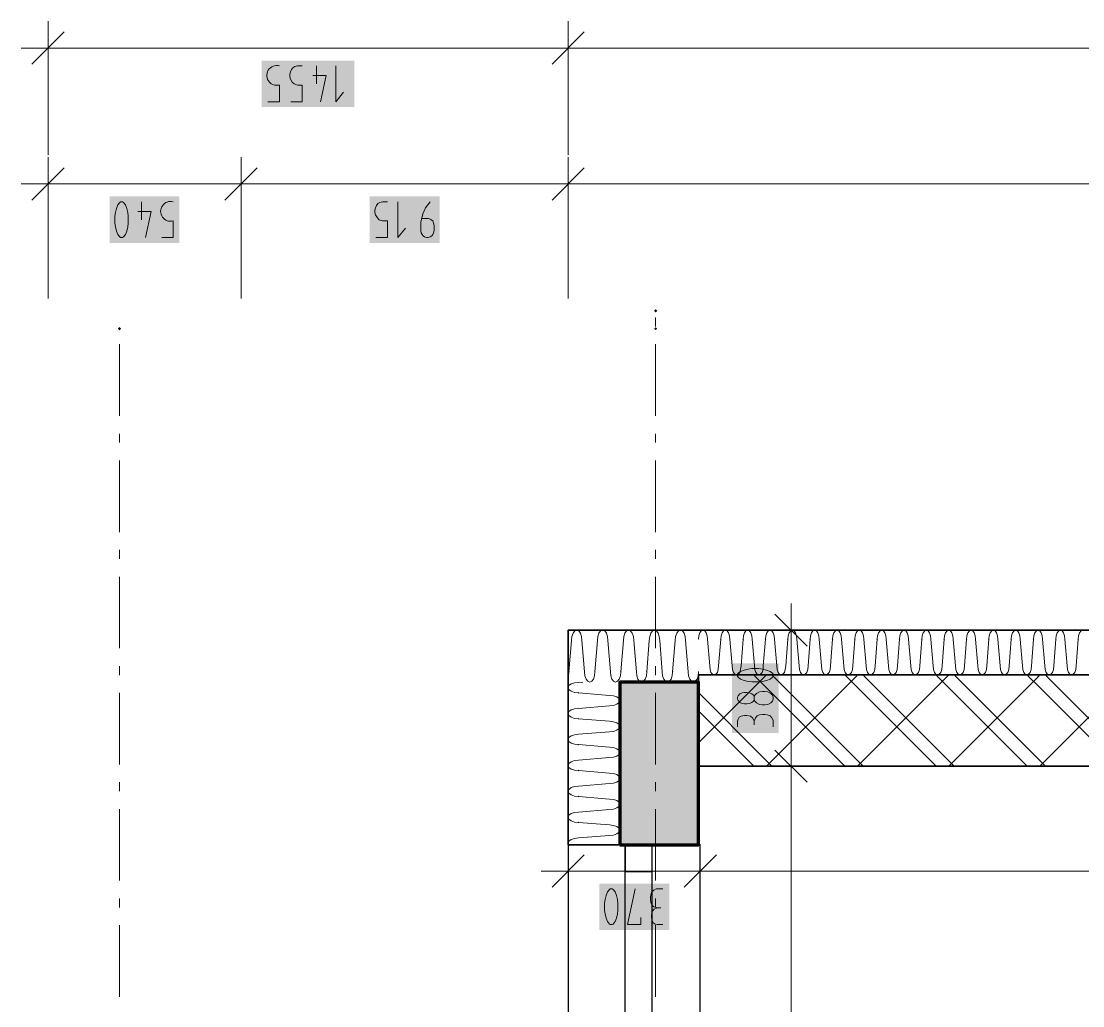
# Model space of a CAD drawing. Header units: millimetres. Extents: x 0 to 594, y 0 to 420.
# Drawn here: x 65.2 to 95.64, y 329.59 to 357.81 of the extents above; entities that cross this region are included whole.
import ezdxf

# ---------------------------------------------------------------- set-up
doc = ezdxf.new("R2010")
doc.units = ezdxf.units.MM
doc.header["$LTSCALE"] = 8
for name, color, linetype in [('PDF_Koty delkove', 7, 'Continuous'), ('PDF_Okna', 7, 'Continuous'), ('PDF_Osy hlavni', 7, 'Continuous'), ('PDF_Steny obvodove nosne', 7, 'Continuous'), ('PDF_Steny sendvic', 7, 'Continuous'), ('PDF_Zatepleni', 7, 'Continuous')]:
    doc.layers.add(name, color=color, linetype=linetype)

msp = doc.modelspace()

# ---------------------------------------------------------------- linework, layer by layer
at = {"layer": 'PDF_Koty delkove', "lineweight": 18}
for points in [[(65.966, 357.808), (65.966, 357.039), (65.966, 356.27)], [(80.88, 357.808), (80.88, 357.039), (80.88, 356.27)], [(66.427, 357.5), (65.505, 356.578)], [(81.341, 357.5), (80.419, 356.578)], [(65.197, 357.039), (65.966, 357.039), (65.966, 353.964)], [(154.628, 357.039), (129.719, 357.039), (124.064, 357.039), (118.574, 357.039), (80.88, 357.039), (65.966, 357.039)], [(80.88, 357.039), (80.88, 356.68), (80.88, 353.964)], [(72.93, 355.502), (73.258, 355.502), (73.258, 355.979), (73.121, 355.979), (73.026, 356.014), (72.971, 356.065), (72.917, 356.151), (72.903, 356.218), (72.903, 356.287), (72.917, 356.356), (72.944, 356.423), (72.985, 356.474), (73.039, 356.509), (73.121, 356.527), (73.258, 356.527)], [(73.669, 356.527), (73.669, 356.014)], [(74.217, 356.527), (74.217, 355.502), (74.435, 355.774)], [(73.56, 356.253), (73.943, 356.253), (73.778, 355.502)], [(65.966, 353.913), (65.966, 353.144), (65.966, 352.376)], [(71.501, 353.913), (71.501, 353.144), (71.501, 352.376)], [(80.88, 353.913), (80.88, 353.144), (80.88, 352.376)], [(66.427, 353.606), (65.505, 352.683)], [(71.962, 353.606), (71.04, 352.683)], [(81.341, 353.606), (80.419, 352.683)], [(65.197, 353.144), (65.966, 353.144), (65.966, 349.864)], [(65.966, 353.144), (71.501, 353.144), (80.88, 353.144), (118.574, 353.144), (124.064, 353.144), (130.746, 353.144), (143.175, 353.144), (149.195, 353.144), (149.227, 353.144), (149.94, 353.144), (154.628, 353.144), (155.397, 353.144)], [(71.501, 353.144), (71.501, 352.781), (71.501, 349.864)], [(80.88, 353.144), (80.88, 352.776), (80.88, 352.758), (80.88, 349.864)], [(68.651, 352.632), (68.651, 352.119)], [(75.369, 351.607), (75.697, 351.607), (75.697, 352.084), (75.56, 352.084), (75.465, 352.119), (75.41, 352.171), (75.356, 352.256), (75.342, 352.323), (75.342, 352.392), (75.356, 352.461), (75.383, 352.528), (75.424, 352.58), (75.478, 352.614), (75.56, 352.632), (75.697, 352.632)], [(75.999, 352.632), (75.999, 351.607), (76.217, 351.879)], [(76.929, 352.632), (76.792, 352.461), (76.71, 352.289), (76.656, 352.051), (76.656, 351.811), (76.67, 351.743), (76.697, 351.692), (76.724, 351.658), (76.765, 351.623), (76.82, 351.607), (76.874, 351.607), (76.929, 351.623), (76.97, 351.658), (76.997, 351.692), (77.025, 351.743), (77.039, 351.811), (77.039, 351.948), (77.025, 352.016), (76.997, 352.084), (76.929, 352.136), (76.874, 352.153), (76.683, 352.153)], [(68.542, 352.358), (68.925, 352.358), (68.76, 351.607)], [(87.275, 340.35), (87.275, 341.119)], [(87.736, 339.889), (86.813, 340.811)], [(88.043, 340.35), (87.275, 340.35), (86.506, 340.35)], [(87.275, 139.093), (87.275, 149.435), (87.275, 181.374), (87.275, 182.86), (87.275, 194.494), (87.275, 195.621), (87.275, 217.197), (87.275, 218.684), (87.275, 263.219), (87.275, 265.833), (87.275, 267.217), (87.275, 336.455), (87.275, 340.35)], [(86.215, 338.348), (86.197, 338.321), (86.146, 338.28), (86.079, 338.253), (86.01, 338.239), (85.941, 338.239), (85.874, 338.253), (85.805, 338.28), (85.754, 338.335), (85.737, 338.376), (85.737, 338.43), (85.754, 338.471), (85.805, 338.526), (85.874, 338.553), (85.941, 338.567), (86.01, 338.567), (86.079, 338.553), (86.146, 338.526), (86.197, 338.485), (86.215, 338.458)], [(86.522, 338.594), (86.454, 338.594), (86.369, 338.58), (86.284, 338.54), (86.232, 338.485), (86.215, 338.458), (86.215, 338.348), (86.232, 338.321), (86.284, 338.266), (86.369, 338.225), (86.454, 338.211), (86.522, 338.211), (86.607, 338.225), (86.694, 338.266), (86.745, 338.321), (86.762, 338.376), (86.762, 338.43), (86.745, 338.485)], [(86.745, 338.485), (86.694, 338.54), (86.607, 338.58), (86.522, 338.594)], [(85.737, 337.582), (85.737, 337.746), (85.754, 337.801), (85.788, 337.855), (85.84, 337.883), (85.941, 337.91), (86.01, 337.91), (86.112, 337.883), (86.181, 337.828), (86.215, 337.746), (86.215, 337.637)], [(86.762, 337.582), (86.762, 337.773), (86.727, 337.841), (86.676, 337.896), (86.591, 337.923), (86.522, 337.937), (86.454, 337.937), (86.369, 337.923), (86.301, 337.896), (86.25, 337.841), (86.215, 337.746)], [(87.736, 335.994), (86.813, 336.916)], [(88.043, 336.455), (87.275, 336.455), (86.506, 336.455)], [(80.88, 334.217), (80.88, 333.448), (80.88, 332.679)], [(84.672, 334.217), (84.672, 333.448), (84.672, 332.679)], [(81.341, 333.909), (80.419, 332.987)], [(85.134, 333.909), (84.211, 332.987)], [(80.88, 333.448), (80.111, 333.448)], [(115.771, 333.448), (100.453, 333.448), (84.672, 333.448), (80.88, 333.448)], [(82.968, 332.115), (82.968, 331.911), (82.584, 331.911), (82.803, 332.936)], [(83.597, 332.936), (83.405, 332.936), (83.337, 332.901), (83.282, 332.849), (83.255, 332.764), (83.241, 332.696), (83.241, 332.627), (83.255, 332.542), (83.282, 332.474), (83.337, 332.423), (83.433, 332.388)], [(83.597, 331.911), (83.433, 331.911), (83.378, 331.927), (83.323, 331.962), (83.295, 332.013), (83.268, 332.115), (83.268, 332.183), (83.295, 332.286), (83.35, 332.354), (83.433, 332.388), (83.542, 332.388)]]:
    msp.add_lwpolyline(points, dxfattribs=at)
for points in [[(72.273, 355.502), (72.601, 355.502), (72.601, 355.979), (72.464, 355.979), (72.369, 356.014), (72.314, 356.065, -0.753211), (72.601, 356.527)], [(69.226, 351.607), (69.554, 351.607), (69.554, 352.084, -1.306762), (69.554, 352.632)]]:
    msp.add_lwpolyline(points, format="xyb", dxfattribs=at)
for points in [[(67.885, 352.221), (67.885, 352.016), (67.899, 351.914), (67.926, 351.794), (67.967, 351.692), (68.021, 351.623), (68.049, 351.607), (68.103, 351.607), (68.131, 351.623), (68.185, 351.692), (68.226, 351.794), (68.254, 351.914), (68.268, 352.016), (68.268, 352.221), (68.254, 352.323), (68.226, 352.443), (68.185, 352.546), (68.131, 352.614), (68.103, 352.632), (68.049, 352.632), (68.021, 352.614), (67.967, 352.546), (67.926, 352.443), (67.899, 352.323)], [(86.351, 339.251), (86.146, 339.251), (86.045, 339.238), (85.925, 339.21), (85.822, 339.169), (85.754, 339.115), (85.737, 339.087), (85.737, 339.033), (85.754, 339.005), (85.822, 338.951), (85.925, 338.91), (86.045, 338.882), (86.146, 338.868), (86.351, 338.868), (86.454, 338.882), (86.574, 338.91), (86.676, 338.951), (86.745, 339.005), (86.762, 339.033), (86.762, 339.087), (86.745, 339.115), (86.676, 339.169), (86.574, 339.21), (86.454, 339.238)], [(81.927, 332.525), (81.927, 332.319), (81.941, 332.218), (81.968, 332.098), (82.009, 331.996), (82.063, 331.927), (82.091, 331.911), (82.146, 331.911), (82.174, 331.927), (82.228, 331.996), (82.269, 332.098), (82.297, 332.218), (82.311, 332.319), (82.311, 332.525), (82.297, 332.627), (82.269, 332.747), (82.228, 332.849), (82.174, 332.918), (82.146, 332.936), (82.091, 332.936), (82.063, 332.918), (82.009, 332.849), (81.968, 332.747), (81.941, 332.627)]]:
    msp.add_lwpolyline(points, close=True, dxfattribs=at)
at = {"layer": 'PDF_Koty delkove', "color": 7, "lineweight": 18, "true_color": 0xffffff, "transparency": 33554559}
for points in [[(74.754, 356.68), (72.092, 356.68), (74.754, 355.348), (72.092, 355.348)], [(69.736, 352.786), (67.731, 352.786), (69.736, 351.453), (67.731, 351.453)], [(77.193, 352.786), (75.188, 352.786), (77.193, 351.453), (75.188, 351.453)], [(86.916, 337.4), (86.916, 339.405), (85.583, 337.4), (85.583, 339.405)], [(83.779, 333.089), (81.774, 333.089), (83.779, 331.757), (81.774, 331.757)]]:
    msp.add_solid(points, dxfattribs=at)
at = {"layer": 'PDF_Okna', "lineweight": 25}
for points in [[(80.88, 334.2), (80.88, 323.95)], [(82.52, 323.95), (82.52, 334.2)], [(83.289, 323.95), (83.289, 334.2)], [(84.672, 323.95), (84.672, 334.2)]]:
    msp.add_lwpolyline(points, dxfattribs=at)
msp.add_lwpolyline([(82.52, 334.2), (82.52, 333.431), (83.289, 333.431), (83.289, 334.2)], close=True, dxfattribs=at)
at = {"layer": 'PDF_Osy hlavni', "lineweight": 18}
for points in [[(83.391, 349.06), (83.391, 349.316)], [(68.016, 346.498), (68.016, 348.548)], [(83.391, 348.548), (83.391, 346.498), (83.391, 348.548)], [(68.016, 345.729), (68.016, 345.985)], [(83.391, 345.729), (83.391, 345.985)], [(83.391, 345.729), (83.391, 345.985)], [(68.016, 343.166), (68.016, 345.216)], [(83.391, 345.216), (83.391, 343.166), (83.391, 345.216)], [(68.016, 342.398), (68.016, 342.654)], [(83.391, 342.398), (83.391, 342.654), (83.391, 342.398)], [(68.016, 339.835), (68.016, 341.885)], [(83.391, 341.885), (83.391, 339.835), (83.391, 341.885)], [(68.016, 339.066), (68.016, 339.323)], [(83.391, 339.066), (83.391, 339.323), (83.391, 339.066)], [(68.016, 336.504), (68.016, 338.554)], [(83.391, 338.554), (83.391, 336.504), (83.391, 338.554)], [(68.016, 335.735), (68.016, 335.991)], [(83.391, 335.991), (83.391, 335.735), (83.391, 335.991)], [(68.016, 333.173), (68.016, 335.223)], [(83.391, 335.223), (83.391, 333.173), (83.391, 335.223)], [(68.016, 332.404), (68.016, 332.66)], [(83.391, 332.66), (83.391, 332.404), (83.391, 332.66)], [(68.016, 329.841), (68.016, 331.891)], [(83.391, 331.891), (83.391, 329.841), (83.391, 331.891)]]:
    msp.add_lwpolyline(points, dxfattribs=at)
at = {"layer": 'PDF_Osy hlavni', "lineweight": 18, "transparency": 33554559}
for points in [[(83.391, 349.462), (83.345, 349.508), (83.437, 349.508), (83.391, 349.555)], [(68.016, 348.95), (67.97, 348.996), (68.062, 348.996), (68.016, 349.042)], [(83.391, 348.95), (83.345, 348.996), (83.437, 348.996), (83.391, 349.042)]]:
    msp.add_solid(points, dxfattribs=at)
at = {"layer": 'PDF_Steny obvodove nosne', "lineweight": 70}
msp.add_lwpolyline([(82.366, 334.2), (82.52, 334.2), (83.289, 334.2), (84.621, 334.2), (84.621, 336.455), (84.621, 338.864), (82.366, 338.864), (82.366, 334.2)], dxfattribs=at)
at = {"layer": 'PDF_Steny obvodove nosne', "color": 9, "lineweight": 9, "true_color": 0xc0c0c0, "transparency": 33554559}
msp.add_solid([(84.621, 334.2), (84.621, 338.864), (82.366, 334.2), (82.366, 338.864)], dxfattribs=at)
at = {"layer": 'PDF_Steny sendvic', "lineweight": 9}
for points in [[(84.749, 340.35), (84.7, 340.331), (84.659, 340.275), (84.631, 340.192), (84.621, 340.094)], [(84.877, 340.094), (84.868, 340.192), (84.84, 340.275), (84.798, 340.331), (84.749, 340.35)], [(85.39, 340.35), (85.341, 340.331), (85.299, 340.275), (85.271, 340.192), (85.262, 340.094)], [(85.518, 340.094), (85.508, 340.192), (85.48, 340.275), (85.439, 340.331), (85.39, 340.35)], [(86.03, 340.35), (85.981, 340.331), (85.94, 340.275), (85.912, 340.192), (85.902, 340.094)], [(86.159, 340.094), (86.149, 340.192), (86.121, 340.275), (86.079, 340.331), (86.03, 340.35)], [(86.671, 340.35), (86.622, 340.331), (86.58, 340.275), (86.553, 340.192), (86.543, 340.094)], [(86.799, 340.094), (86.789, 340.192), (86.762, 340.275), (86.72, 340.331), (86.671, 340.35)], [(87.312, 340.35), (87.263, 340.331), (87.221, 340.275), (87.193, 340.192), (87.184, 340.094)], [(87.44, 340.094), (87.43, 340.192), (87.402, 340.275), (87.361, 340.331), (87.312, 340.35)], [(87.952, 340.35), (87.903, 340.331), (87.862, 340.275), (87.834, 340.192), (87.824, 340.094)], [(88.08, 340.094), (88.071, 340.192), (88.043, 340.275), (88.001, 340.331), (87.952, 340.35), (87.952, 340.35)], [(88.593, 340.35), (88.544, 340.331), (88.502, 340.275), (88.475, 340.192), (88.465, 340.094)], [(88.721, 340.094), (88.711, 340.192), (88.683, 340.275), (88.642, 340.331), (88.593, 340.35)], [(89.234, 340.35), (89.184, 340.331), (89.143, 340.275), (89.115, 340.192), (89.105, 340.094)], [(89.362, 340.094), (89.352, 340.192), (89.324, 340.275), (89.283, 340.331), (89.234, 340.35)], [(89.874, 340.35), (89.825, 340.331), (89.784, 340.275), (89.756, 340.192), (89.746, 340.094)], [(90.002, 340.094), (89.992, 340.192), (89.965, 340.275), (89.923, 340.331), (89.874, 340.35)], [(90.515, 340.35), (90.466, 340.331), (90.424, 340.275), (90.396, 340.192), (90.387, 340.094)], [(90.643, 340.094), (90.633, 340.192), (90.605, 340.275), (90.564, 340.331), (90.515, 340.35)], [(91.155, 340.35), (91.106, 340.331), (91.065, 340.275), (91.037, 340.192), (91.027, 340.094)], [(91.284, 340.094), (91.274, 340.192), (91.246, 340.275), (91.204, 340.331), (91.155, 340.35)], [(91.796, 340.35), (91.747, 340.331), (91.705, 340.275), (91.678, 340.192), (91.668, 340.094)], [(91.924, 340.094), (91.914, 340.192), (91.887, 340.275), (91.845, 340.331), (91.796, 340.35)], [(92.437, 340.35), (92.388, 340.331), (92.346, 340.275), (92.318, 340.192), (92.309, 340.094)], [(92.565, 340.094), (92.555, 340.192), (92.527, 340.275), (92.486, 340.331), (92.437, 340.35)], [(93.077, 340.35), (93.028, 340.331), (92.987, 340.275), (92.959, 340.192), (92.949, 340.094)], [(93.205, 340.094), (93.196, 340.192), (93.168, 340.275), (93.126, 340.331), (93.077, 340.35)], [(93.718, 340.35), (93.669, 340.331), (93.627, 340.275), (93.599, 340.192), (93.59, 340.094)], [(93.846, 340.094), (93.836, 340.192), (93.808, 340.275), (93.767, 340.331), (93.718, 340.35)], [(94.358, 340.35), (94.309, 340.331), (94.268, 340.275), (94.24, 340.192), (94.23, 340.094)], [(94.487, 340.094), (94.477, 340.192), (94.449, 340.275), (94.408, 340.331), (94.358, 340.35)], [(94.999, 340.35), (94.95, 340.331), (94.908, 340.275)], [(95.127, 340.094), (95.117, 340.192), (95.09, 340.275), (95.048, 340.331), (94.999, 340.35)], [(95.64, 340.35), (95.591, 340.331), (95.549, 340.275), (95.521, 340.192), (95.512, 340.094)], [(84.877, 340.094), (84.941, 339.325)], [(85.198, 339.325), (85.262, 340.094)], [(85.518, 340.094), (85.581, 339.325)], [(85.839, 339.325), (85.902, 340.094)], [(86.159, 340.094), (86.222, 339.325)], [(86.479, 339.325), (86.543, 340.094)], [(86.799, 340.094), (86.863, 339.325)], [(87.12, 339.325), (87.184, 340.094)], [(87.44, 340.094), (87.503, 339.325)], [(87.761, 339.325), (87.824, 340.094)], [(88.08, 340.094), (88.144, 339.325)], [(88.401, 339.325), (88.465, 340.094)], [(88.721, 340.094), (88.784, 339.325), (88.794, 339.226), (88.822, 339.143), (88.864, 339.087), (88.9, 339.069)], [(89.042, 339.325), (89.105, 340.094)], [(89.362, 340.094), (89.425, 339.325)], [(89.683, 339.325), (89.746, 340.094)], [(90.002, 340.094), (90.066, 339.325), (90.075, 339.226), (90.103, 339.143), (90.145, 339.087), (90.181, 339.069)], [(90.323, 339.325), (90.387, 340.094)], [(90.643, 340.094), (90.706, 339.325)], [(90.964, 339.325), (91.027, 340.094)], [(91.284, 340.094), (91.347, 339.325), (91.357, 339.226), (91.385, 339.143), (91.426, 339.087), (91.462, 339.069)], [(91.604, 339.325), (91.668, 340.094)], [(91.924, 340.094), (91.988, 339.325)], [(92.245, 339.325), (92.309, 340.094)], [(92.565, 340.094), (92.628, 339.325), (92.638, 339.226), (92.666, 339.143), (92.708, 339.087), (92.743, 339.069)], [(92.886, 339.325), (92.949, 340.094)], [(93.205, 340.094), (93.269, 339.325)], [(93.526, 339.325), (93.59, 340.094)], [(93.846, 340.094), (93.909, 339.325)], [(94.167, 339.325), (94.23, 340.094)], [(94.487, 340.094), (94.55, 339.325)], [(94.808, 339.325), (94.871, 340.094)], [(94.908, 340.275), (94.881, 340.192), (94.871, 340.094)], [(95.127, 340.094), (95.191, 339.325)], [(95.448, 339.325), (95.512, 340.094)], [(84.941, 339.325), (84.951, 339.226), (84.978, 339.143), (85.02, 339.087), (85.056, 339.069)], [(85.083, 339.069), (85.119, 339.087), (85.161, 339.143), (85.188, 339.226), (85.198, 339.325)], [(85.198, 339.325), (85.198, 339.325)], [(85.581, 339.325), (85.591, 339.226), (85.619, 339.143), (85.661, 339.087), (85.697, 339.069)], [(85.724, 339.069), (85.759, 339.087), (85.801, 339.143), (85.829, 339.226), (85.839, 339.325)], [(85.839, 339.325), (85.839, 339.325)], [(86.222, 339.325), (86.232, 339.226), (86.26, 339.143)], [(86.26, 339.143), (86.301, 339.087), (86.337, 339.069)], [(86.364, 339.069), (86.4, 339.087), (86.442, 339.143), (86.47, 339.226), (86.479, 339.325)], [(86.479, 339.325), (86.479, 339.325)], [(86.863, 339.325), (86.872, 339.226), (86.9, 339.143), (86.942, 339.087), (86.978, 339.069)], [(87.005, 339.069), (87.041, 339.087), (87.082, 339.143), (87.11, 339.226), (87.12, 339.325)], [(87.12, 339.325), (87.12, 339.325)], [(87.503, 339.325), (87.513, 339.226), (87.541, 339.143), (87.583, 339.087), (87.619, 339.069)], [(87.645, 339.069), (87.681, 339.087), (87.723, 339.143), (87.751, 339.226), (87.761, 339.325)], [(87.761, 339.325), (87.761, 339.325)], [(88.144, 339.325), (88.154, 339.226), (88.182, 339.143), (88.223, 339.087), (88.259, 339.069)], [(88.286, 339.069), (88.322, 339.087), (88.364, 339.143), (88.392, 339.226), (88.401, 339.325)], [(88.401, 339.325), (88.401, 339.325)], [(88.927, 339.069), (88.962, 339.087), (89.004, 339.143), (89.032, 339.226), (89.042, 339.325)], [(89.042, 339.325), (89.042, 339.325)], [(89.425, 339.325), (89.435, 339.226), (89.463, 339.143), (89.505, 339.087), (89.54, 339.069)], [(89.567, 339.069), (89.603, 339.087), (89.645, 339.143), (89.673, 339.226), (89.683, 339.325)], [(89.683, 339.325), (89.683, 339.325)], [(90.208, 339.069), (90.244, 339.087), (90.285, 339.143), (90.313, 339.226), (90.323, 339.325)], [(90.323, 339.325), (90.323, 339.325)], [(90.706, 339.325), (90.716, 339.226), (90.744, 339.143), (90.786, 339.087), (90.822, 339.069)], [(90.849, 339.069), (90.884, 339.087), (90.926, 339.143), (90.954, 339.226), (90.964, 339.325)], [(90.964, 339.325), (90.964, 339.325)], [(91.525, 339.087), (91.567, 339.143), (91.595, 339.226), (91.604, 339.325)], [(91.604, 339.325), (91.604, 339.325)], [(91.988, 339.325), (91.997, 339.226), (92.025, 339.143), (92.067, 339.087), (92.103, 339.069)], [(92.13, 339.069), (92.166, 339.087), (92.207, 339.143), (92.235, 339.226), (92.245, 339.325)], [(92.245, 339.325), (92.245, 339.325)], [(92.77, 339.069), (92.806, 339.087), (92.848, 339.143), (92.876, 339.226), (92.886, 339.325)], [(92.886, 339.325), (92.886, 339.325)], [(93.269, 339.325), (93.279, 339.226), (93.307, 339.143), (93.348, 339.087), (93.384, 339.069)], [(93.411, 339.069), (93.447, 339.087), (93.489, 339.143), (93.516, 339.226), (93.526, 339.325)], [(93.526, 339.325), (93.526, 339.325)], [(93.909, 339.325), (93.919, 339.226), (93.947, 339.143), (93.989, 339.087), (94.025, 339.069)], [(94.052, 339.069), (94.087, 339.087), (94.129, 339.143), (94.157, 339.226), (94.167, 339.325)], [(94.167, 339.325), (94.167, 339.325)], [(94.55, 339.325), (94.56, 339.226), (94.588, 339.143), (94.63, 339.087), (94.665, 339.069)], [(94.692, 339.069), (94.728, 339.087), (94.77, 339.143), (94.798, 339.226), (94.808, 339.325)], [(94.808, 339.325), (94.808, 339.325)], [(95.191, 339.325), (95.2, 339.226), (95.228, 339.143), (95.27, 339.087), (95.306, 339.069)], [(95.333, 339.069), (95.369, 339.087), (95.41, 339.143), (95.438, 339.226), (95.448, 339.325)], [(95.448, 339.325), (95.448, 339.325)], [(84.621, 337.121), (86.517, 339.018), (86.569, 339.069)], [(86.256, 339.018), (86.205, 339.069)], [(88.818, 336.455), (86.517, 338.756), (86.256, 339.018)], [(86.569, 336.455), (89.131, 339.018), (89.182, 339.069)], [(89.341, 336.455), (89.131, 336.665), (86.779, 339.018), (86.727, 339.069)], [(91.432, 336.455), (89.131, 338.756), (88.87, 339.018), (88.818, 339.069)], [(89.182, 336.455), (91.745, 339.018), (91.796, 339.069)], [(91.745, 336.665), (89.392, 339.018), (89.341, 339.069)], [(91.483, 339.018), (91.432, 339.069)], [(91.745, 338.756), (91.483, 339.018)], [(91.489, 339.069), (91.525, 339.087)], [(91.796, 336.455), (94.358, 339.018), (94.41, 339.069)], [(92.006, 339.018), (91.955, 339.069)], [(94.569, 336.455), (94.358, 336.665), (92.006, 339.018)], [(94.097, 339.018), (94.046, 339.069)], [(96.66, 336.455), (94.358, 338.756), (94.097, 339.018)], [(94.41, 336.455), (96.972, 339.018), (97.023, 339.069)], [(96.972, 336.665), (94.62, 339.018), (94.569, 339.069)], [(86.727, 336.455), (86.517, 336.665), (84.621, 338.561)], [(94.046, 336.455), (91.745, 338.756)], [(86.205, 336.455), (84.621, 338.039)], [(91.955, 336.455), (91.745, 336.665)]]:
    msp.add_lwpolyline(points, dxfattribs=at)
at = {"layer": 'PDF_Steny sendvic', "lineweight": 35}
for points in [[(119.003, 339.069), (118.574, 340.35), (84.621, 340.35)], [(118.527, 336.455), (117.652, 339.069), (84.621, 339.069), (84.621, 338.864), (84.621, 336.455), (84.672, 336.455), (115.771, 336.455), (116.448, 334.432)], [(84.621, 339.069), (117.652, 339.069), (118.527, 336.455), (118.927, 335.262)]]:
    msp.add_lwpolyline(points, dxfattribs=at)
at = {"layer": 'PDF_Steny sendvic', "lineweight": 9, "transparency": 33554559}
for points in [[(84.621, 340.117), (84.644, 340.094), (84.621, 340.071)], [(85.262, 340.071), (85.239, 340.094), (85.285, 340.094), (85.262, 340.117)], [(85.902, 340.071), (85.879, 340.094), (85.925, 340.094), (85.902, 340.117)], [(86.543, 340.071), (86.52, 340.094), (86.566, 340.094), (86.543, 340.117)], [(87.184, 340.071), (87.16, 340.094), (87.207, 340.094), (87.184, 340.117)], [(87.824, 340.071), (87.801, 340.094), (87.847, 340.094), (87.824, 340.117)], [(88.465, 340.071), (88.442, 340.094), (88.488, 340.094), (88.465, 340.117)], [(89.105, 340.071), (89.082, 340.094), (89.128, 340.094), (89.105, 340.117)], [(89.746, 340.071), (89.723, 340.094), (89.769, 340.094), (89.746, 340.117)], [(90.387, 340.071), (90.364, 340.094), (90.41, 340.094), (90.387, 340.117)], [(91.027, 340.071), (91.004, 340.094), (91.05, 340.094), (91.027, 340.117)], [(91.668, 340.071), (91.645, 340.094), (91.691, 340.094), (91.668, 340.117)], [(92.309, 340.071), (92.285, 340.094), (92.332, 340.094), (92.309, 340.117)], [(92.949, 340.071), (92.926, 340.094), (92.972, 340.094), (92.949, 340.117)], [(93.59, 340.071), (93.567, 340.094), (93.613, 340.094), (93.59, 340.117)], [(94.23, 340.071), (94.207, 340.094), (94.253, 340.094), (94.23, 340.117)], [(94.871, 340.071), (94.848, 340.094), (94.894, 340.094), (94.871, 340.117)], [(95.512, 340.071), (95.489, 340.094), (95.535, 340.094), (95.512, 340.117)], [(86.517, 338.994), (86.494, 339.018), (86.54, 339.018), (86.517, 339.041)], [(89.131, 338.994), (89.108, 339.018), (89.154, 339.018), (89.131, 339.041)], [(91.745, 338.994), (91.722, 339.018), (91.768, 339.018), (91.745, 339.041)], [(94.358, 338.994), (94.335, 339.018), (94.382, 339.018), (94.358, 339.041)]]:
    msp.add_solid(points, dxfattribs=at)
at = {"layer": 'PDF_Zatepleni', "lineweight": 35}
for points in [[(84.621, 340.35), (80.88, 340.35), (80.88, 338.864)], [(80.88, 338.864), (80.88, 334.2)], [(82.366, 338.864), (84.621, 338.864), (84.621, 339.069)], [(82.366, 334.2), (82.366, 338.864)], [(82.366, 334.2), (80.88, 334.2)]]:
    msp.add_lwpolyline(points, dxfattribs=at)
at = {"layer": 'PDF_Zatepleni', "lineweight": 9}
for points in [[(81.113, 340.35), (81.071, 340.329), (81.023, 340.264), (80.99, 340.167), (80.979, 340.053)], [(81.144, 340.35), (81.186, 340.329), (81.234, 340.264), (81.266, 340.167), (81.278, 340.053), (81.351, 339.161), (81.363, 339.047), (81.395, 338.951), (81.443, 338.886), (81.5, 338.864)], [(81.856, 340.35), (81.814, 340.329), (81.766, 340.264)], [(81.887, 340.35), (81.929, 340.329), (81.977, 340.264), (82.01, 340.167), (82.021, 340.053), (82.094, 339.161), (82.106, 339.047), (82.138, 338.951), (82.186, 338.886), (82.243, 338.864)], [(82.599, 340.35), (82.557, 340.329), (82.509, 340.264), (82.477, 340.167), (82.465, 340.053), (82.392, 339.161), (82.38, 339.047), (82.348, 338.951), (82.3, 338.886), (82.243, 338.864)], [(82.63, 340.35), (82.672, 340.329), (82.72, 340.264), (82.753, 340.167), (82.764, 340.053), (82.838, 339.161), (82.849, 339.047), (82.881, 338.951), (82.929, 338.886), (82.986, 338.864)], [(83.342, 340.35), (83.301, 340.329), (83.252, 340.264), (83.22, 340.167), (83.208, 340.053), (83.135, 339.161), (83.124, 339.047), (83.091, 338.951), (83.043, 338.886), (82.986, 338.864)], [(83.373, 340.35), (83.415, 340.329), (83.463, 340.264), (83.496, 340.167), (83.507, 340.053), (83.581, 339.161), (83.592, 339.047), (83.624, 338.951), (83.672, 338.886), (83.729, 338.864)], [(84.085, 340.35), (84.044, 340.329), (83.995, 340.264), (83.963, 340.167), (83.952, 340.053), (83.878, 339.161), (83.867, 339.047), (83.834, 338.951), (83.786, 338.886), (83.729, 338.864)], [(84.117, 340.35), (84.158, 340.329), (84.207, 340.264), (84.239, 340.167), (84.25, 340.053), (84.324, 339.161), (84.335, 339.047), (84.367, 338.951), (84.416, 338.886), (84.472, 338.864)], [(80.979, 340.053), (80.905, 339.161), (80.894, 339.047), (80.88, 339.004)], [(80.979, 340.053), (80.979, 340.053)], [(81.722, 340.053), (81.649, 339.161), (81.637, 339.047), (81.605, 338.951), (81.557, 338.886), (81.5, 338.864)], [(81.766, 340.264), (81.734, 340.167), (81.722, 340.053)], [(81.722, 340.053), (81.722, 340.053)], [(82.465, 340.053), (82.465, 340.053)], [(83.208, 340.053), (83.208, 340.053)], [(83.952, 340.053), (83.952, 340.053)], [(84.472, 338.864), (84.529, 338.886), (84.578, 338.951), (84.61, 339.047), (84.621, 339.161)], [(84.621, 339.161), (84.621, 339.161)], [(81.177, 338.854), (81.063, 338.842), (80.967, 338.81), (80.902, 338.762), (80.88, 338.705)], [(81.177, 338.854), (81.301, 338.864)], [(80.88, 338.705), (80.902, 338.648), (80.967, 338.6), (81.063, 338.568), (81.177, 338.556)], [(82.069, 338.483), (81.177, 338.556)], [(82.069, 338.483), (82.069, 338.483)], [(82.366, 338.349), (82.345, 338.391), (82.28, 338.439), (82.183, 338.471), (82.069, 338.483)], [(82.069, 338.184), (82.183, 338.195), (82.28, 338.228), (82.345, 338.276), (82.366, 338.318)], [(81.177, 338.11), (81.063, 338.099), (80.967, 338.067), (80.902, 338.019), (80.88, 337.962)], [(82.069, 337.74), (81.177, 337.813), (81.063, 337.824), (80.967, 337.857), (80.902, 337.905), (80.88, 337.962)], [(81.177, 338.11), (82.069, 338.184)], [(82.069, 337.74), (82.069, 337.74)], [(82.366, 337.606), (82.345, 337.647), (82.28, 337.696), (82.183, 337.728), (82.069, 337.74)], [(81.177, 337.367), (81.063, 337.356), (80.967, 337.324), (80.902, 337.276), (80.88, 337.219)], [(81.177, 337.367), (82.069, 337.441)], [(82.069, 337.441), (82.183, 337.452), (82.28, 337.485), (82.345, 337.533), (82.366, 337.575)], [(82.069, 336.996), (81.177, 337.07), (81.063, 337.081), (80.967, 337.114), (80.902, 337.162), (80.88, 337.219)], [(82.069, 336.996), (82.069, 336.996)], [(82.366, 336.863), (82.345, 336.904), (82.28, 336.953), (82.183, 336.985), (82.069, 336.996)], [(81.177, 336.624), (82.069, 336.698)], [(82.069, 336.698), (82.183, 336.709), (82.28, 336.742), (82.345, 336.79), (82.366, 336.832)], [(81.177, 336.624), (81.063, 336.613), (80.967, 336.581), (80.902, 336.532), (80.88, 336.476)], [(82.069, 336.253), (81.177, 336.327), (81.063, 336.338), (80.967, 336.37), (80.902, 336.419), (80.88, 336.476)], [(82.069, 336.253), (82.069, 336.253)], [(82.366, 336.12), (82.345, 336.161), (82.28, 336.21), (82.183, 336.242), (82.069, 336.253)], [(82.069, 335.955), (82.183, 335.966), (82.28, 335.998), (82.345, 336.047), (82.366, 336.088)], [(81.177, 335.881), (81.063, 335.87), (80.967, 335.838), (80.902, 335.789), (80.88, 335.732)], [(81.177, 335.881), (82.069, 335.955)], [(80.88, 335.732), (80.88, 335.732)], [(82.069, 335.51), (81.177, 335.584), (81.063, 335.595), (80.967, 335.627), (80.902, 335.676), (80.88, 335.732)], [(82.069, 335.51), (82.069, 335.51)], [(82.366, 335.377), (82.345, 335.418), (82.28, 335.467), (82.183, 335.499), (82.069, 335.51)], [(81.177, 335.138), (82.069, 335.212)], [(82.069, 335.212), (82.183, 335.223), (82.28, 335.255), (82.345, 335.304), (82.366, 335.345)], [(81.177, 335.138), (81.063, 335.127), (80.967, 335.094), (80.902, 335.046), (80.88, 334.989)], [(82.069, 334.767), (81.177, 334.841), (81.063, 334.852), (80.967, 334.884), (80.902, 334.932), (80.88, 334.989)], [(82.069, 334.767), (82.069, 334.767)], [(82.366, 334.633), (82.345, 334.675), (82.28, 334.723), (82.183, 334.756), (82.069, 334.767)], [(82.069, 334.468), (82.183, 334.48), (82.28, 334.512), (82.345, 334.561), (82.366, 334.602)], [(81.177, 334.395), (81.063, 334.384), (80.967, 334.351), (80.902, 334.303), (80.88, 334.246)], [(81.177, 334.395), (82.069, 334.468)], [(80.88, 334.246), (80.898, 334.2)]]:
    msp.add_lwpolyline(points, dxfattribs=at)
at = {"layer": 'PDF_Zatepleni', "lineweight": 9, "transparency": 33554559}
for points in [[(80.905, 339.138), (80.882, 339.161), (80.929, 339.161), (80.905, 339.184)], [(81.649, 339.138), (81.626, 339.161), (81.672, 339.161), (81.649, 339.184)], [(82.392, 339.138), (82.369, 339.161), (82.415, 339.161), (82.392, 339.184)], [(83.135, 339.138), (83.112, 339.161), (83.158, 339.161), (83.135, 339.184)], [(83.878, 339.138), (83.855, 339.161), (83.901, 339.161), (83.878, 339.184)], [(84.621, 339.138), (84.598, 339.161), (84.621, 339.184)], [(81.177, 338.533), (81.154, 338.556), (81.2, 338.556), (81.177, 338.579)], [(81.177, 337.79), (81.154, 337.813), (81.2, 337.813), (81.177, 337.836)], [(81.177, 337.047), (81.154, 337.07), (81.2, 337.07), (81.177, 337.093)], [(81.177, 336.304), (81.154, 336.327), (81.2, 336.327), (81.177, 336.35)], [(81.177, 335.561), (81.154, 335.584), (81.2, 335.584), (81.177, 335.607)], [(81.177, 334.818), (81.154, 334.841), (81.2, 334.841), (81.177, 334.864)]]:
    msp.add_solid(points, dxfattribs=at)

doc.saveas('drawing.dxf')
